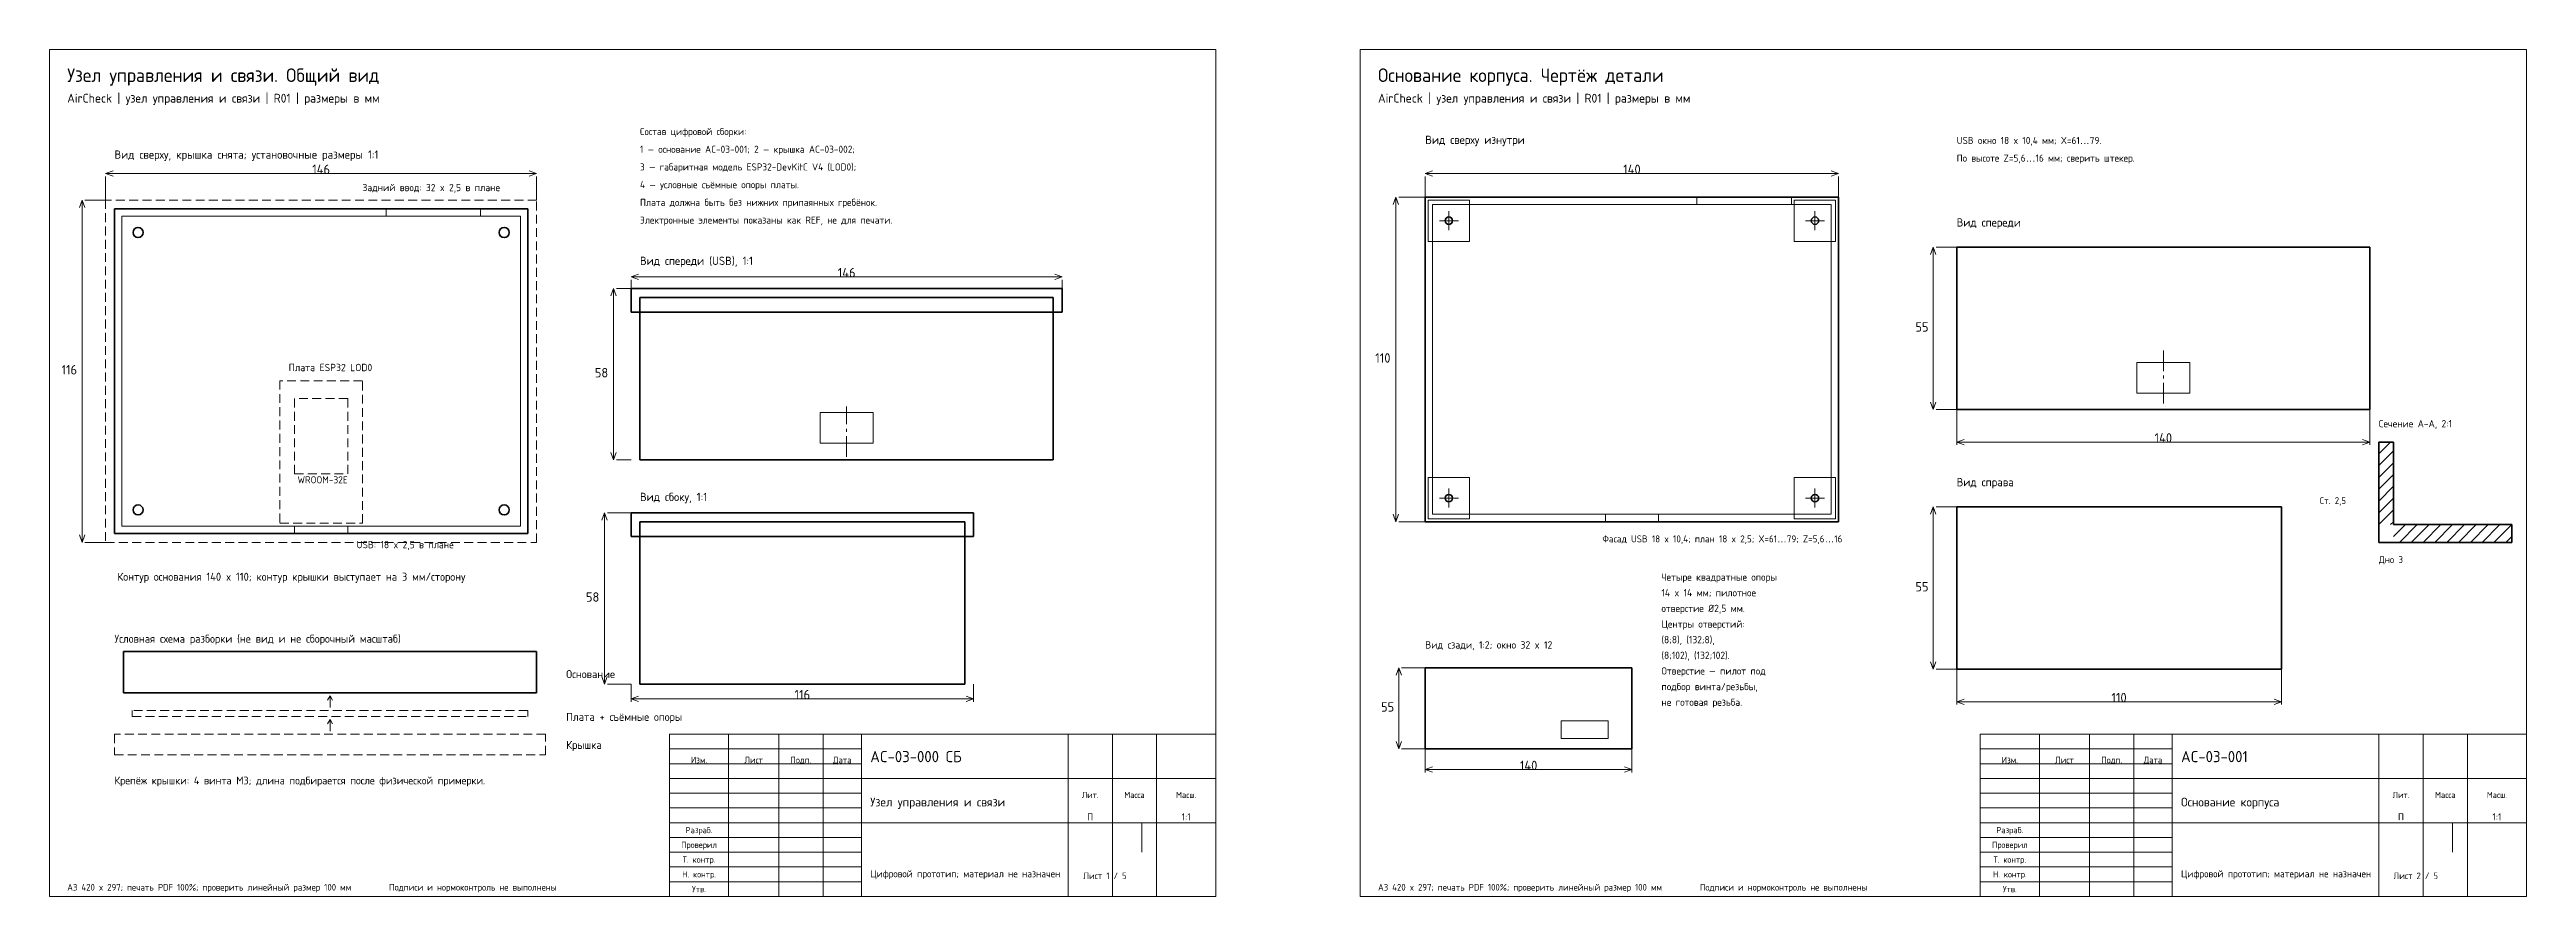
# Model space of a CAD drawing. Header units: millimetres. Extents: x 20 to 2191, y 5 to 292.
# Drawn here: x 20 to 859, y 5 to 292 of the extents above; entities that cross this region are included whole.
import ezdxf
from ezdxf.enums import TextEntityAlignment as Align

# ---------------------------------------------------------------- set-up
doc = ezdxf.new("R2010")
doc.units = ezdxf.units.MM
doc.linetypes.add('CENTER', pattern=[11, 7, -1.5, 1, -1.5])
doc.linetypes.add('DASHED', pattern=[4.5, 3, -1.5])
for name, color, linetype, lineweight in [('CENTER', 7, 'CENTER', 13), ('DIM', 7, 'CONTINUOUS', 13), ('DIMTEXT', 7, 'CONTINUOUS', 13), ('FRAME', 7, 'CONTINUOUS', 18), ('OUT', 7, 'CONTINUOUS', 35), ('REF', 8, 'DASHED', 18), ('TEXT', 7, 'CONTINUOUS', 13), ('THIN', 7, 'CONTINUOUS', 18), ('TITLE', 7, 'CONTINUOUS', 25)]:
    doc.layers.add(name, color=color, linetype=linetype, lineweight=lineweight)
doc.styles.add('AC03GOST', font='GOST_BU.ttf')

msp = doc.modelspace()

# ---------------------------------------------------------------- linework, layer by layer
at = {"layer": 'CENTER'}
for p, q in [((494, 230.8), (494, 237.2)), ((618, 230.8), (618, 237.2)), ((490.8, 234), (497.2, 234)), ((614.8, 234), (621.2, 234)), ((736, 172), (736, 190)), ((290, 154), (290, 171)), ((494, 136.8), (494, 143.2)), ((618, 136.8), (618, 143.2)), ((490.8, 140), (497.2, 140)), ((614.8, 140), (621.2, 140))]:
    msp.add_line(p, q, dxfattribs=at)
at = {"layer": 'DIM'}
for p, q in [((39, 250), (41.5, 250.9)), ((39, 250), (185, 250)), ((39, 250), (41.5, 249.1)), ((39, 241), (39, 249)), ((185, 250), (182.5, 250.9)), ((185, 250), (182.5, 249.1)), ((185, 241), (185, 249)), ((486, 250), (488.5, 250.9)), ((486, 250), (626, 250)), ((486, 250), (488.5, 249.1)), ((486, 242), (486, 249)), ((626, 250), (623.5, 250.9)), ((626, 250), (623.5, 249.1)), ((626, 242), (626, 249)), ((31, 241), (30.1, 238.5)), ((31, 125), (31, 241)), ((31, 241), (31.9, 238.5)), ((39, 241), (32, 241)), ((476, 242), (475.1, 239.5)), ((476, 132), (476, 242)), ((476, 242), (476.9, 239.5)), ((486, 242), (477, 242)), ((658, 225), (657.1, 222.5)), ((658, 170), (658, 225)), ((658, 225), (658.9, 222.5)), ((666, 225), (659, 225)), ((211, 211), (210.1, 208.5)), ((211, 153), (211, 211)), ((211, 211), (211.9, 208.5)), ((217, 211), (212, 211)), ((217, 215), (219.5, 215.9)), ((217, 215), (363, 215)), ((217, 215), (219.5, 214.1)), ((217, 211), (217, 214)), ((363, 215), (360.5, 215.9)), ((363, 215), (360.5, 214.1)), ((363, 211), (363, 214)), ((658, 170), (657.1, 172.5)), ((658, 170), (658.9, 172.5)), ((666, 170), (659, 170)), ((666, 170), (666, 158)), ((806, 170), (806, 158)), ((666, 159), (668.5, 159.9)), ((806, 159), (803.5, 159.9)), ((211, 153), (210.1, 155.5)), ((211, 153), (211.9, 155.5)), ((217, 153), (212, 153)), ((666, 159), (806, 159)), ((666, 159), (668.5, 158.1)), ((806, 159), (803.5, 158.1)), ((208, 135), (207.1, 132.5)), ((208, 77), (208, 135)), ((208, 135), (208.9, 132.5)), ((217, 135), (209, 135)), ((476, 132), (475.1, 134.5)), ((476, 132), (476.9, 134.5)), ((658, 137), (657.1, 134.5)), ((658, 82), (658, 137)), ((658, 137), (658.9, 134.5)), ((666, 137), (659, 137)), ((31, 125), (30.1, 127.5)), ((31, 125), (31.9, 127.5)), ((486, 132), (477, 132)), ((39, 125), (32, 125)), ((658, 82), (657.1, 84.5)), ((658, 82), (658.9, 84.5)), ((208, 77), (207.1, 79.5)), ((208, 77), (208.9, 79.5)), ((217, 77), (209, 77)), ((217, 77), (217, 71)), ((333, 77), (333, 71)), ((477, 82.5), (476.1, 80)), ((477, 55), (477, 82.5)), ((477, 82.5), (477.9, 80)), ((486, 82.5), (478, 82.5)), ((666, 82), (659, 82)), ((666, 82), (666, 70)), ((776, 82), (776, 70)), ((217, 72), (219.5, 72.9)), ((217, 72), (333, 72)), ((217, 72), (219.5, 71.1)), ((333, 72), (330.5, 72.9)), ((333, 72), (330.5, 71.1)), ((666, 71), (668.5, 71.9)), ((666, 71), (776, 71)), ((666, 71), (668.5, 70.1)), ((776, 71), (773.5, 71.9)), ((776, 71), (773.5, 70.1)), ((477, 55), (476.1, 57.5)), ((477, 55), (477.9, 57.5)), ((486, 55), (478, 55)), ((486, 55), (486, 47)), ((556, 55), (556, 47)), ((486, 48), (488.5, 48.9)), ((486, 48), (556, 48)), ((486, 48), (488.5, 47.1)), ((556, 48), (553.5, 48.9)), ((556, 48), (553.5, 47.1))]:
    msp.add_line(p, q, dxfattribs=at)
at = {"layer": 'FRAME'}
for p, q in [((415, 292), (20, 292)), ((20, 292), (20, 5)), ((415, 5), (415, 292)), ((859, 292), (464, 292)), ((464, 292), (464, 5)), ((859, 5), (859, 292)), ((415, 60), (230, 60)), ((230, 60), (230, 5)), ((250, 5), (250, 60)), ((267, 5), (267, 60)), ((282, 5), (282, 60)), ((295, 5), (295, 60)), ((365, 5), (365, 60)), ((380, 5), (380, 60)), ((395, 5), (395, 60)), ((415, 5), (415, 60)), ((859, 60), (674, 60)), ((674, 60), (674, 5)), ((694, 5), (694, 60)), ((711, 5), (711, 60)), ((726, 5), (726, 60)), ((739, 5), (739, 60)), ((809, 5), (809, 60)), ((824, 5), (824, 60)), ((839, 5), (839, 60)), ((859, 5), (859, 60)), ((230, 55), (295, 55)), ((674, 55), (739, 55)), ((230, 50), (295, 50)), ((230, 45), (295, 45)), ((295, 45), (415, 45)), ((365, 5), (365, 45)), ((380, 30), (380, 45)), ((395, 30), (395, 45)), ((674, 50), (739, 50)), ((674, 45), (739, 45)), ((739, 45), (859, 45)), ((809, 5), (809, 45)), ((824, 30), (824, 45)), ((839, 30), (839, 45)), ((230, 40), (295, 40)), ((230, 35), (295, 35)), ((674, 40), (739, 40)), ((674, 35), (739, 35)), ((230, 30), (295, 30)), ((295, 30), (415, 30)), ((390, 20), (390, 30)), ((674, 30), (739, 30)), ((739, 30), (859, 30)), ((834, 20), (834, 30)), ((230, 25), (295, 25)), ((230, 20), (295, 20)), ((674, 25), (739, 25)), ((674, 20), (739, 20)), ((230, 15), (295, 15)), ((230, 10), (295, 10)), ((674, 15), (739, 15)), ((674, 10), (739, 10)), ((20, 5), (415, 5)), ((230, 5), (415, 5)), ((464, 5), (859, 5)), ((674, 5), (859, 5))]:
    msp.add_line(p, q, dxfattribs=at)
at = {"layer": 'OUT'}
for p, q in [((182, 238), (42, 238)), ((42, 238), (42, 128)), ((182, 128), (182, 238)), ((626, 242), (486, 242)), ((486, 242), (486, 132)), ((626, 132), (626, 242)), ((806, 225), (666, 225)), ((666, 225), (666, 170)), ((806, 170), (806, 225)), ((363, 211), (217, 211)), ((217, 211), (217, 203)), ((363, 203), (363, 211)), ((217, 203), (363, 203)), ((360, 208), (220, 208)), ((220, 208), (220, 153)), ((360, 153), (360, 208)), ((666, 170), (806, 170)), ((220, 153), (360, 153)), ((814, 159), (809, 159)), ((809, 159), (809, 125)), ((814, 131), (814, 159)), ((333, 135), (217, 135)), ((217, 135), (217, 127)), ((333, 127), (333, 135)), ((776, 137), (666, 137)), ((666, 137), (666, 82)), ((776, 82), (776, 137)), ((42, 128), (182, 128)), ((217, 127), (333, 127)), ((330, 132), (220, 132)), ((220, 132), (220, 77)), ((330, 77), (330, 132)), ((486, 132), (626, 132)), ((854, 131), (814, 131)), ((854, 125), (854, 131)), ((809, 125), (854, 125)), ((185, 88), (45, 88)), ((45, 88), (45, 74)), ((185, 74), (185, 88)), ((220, 77), (330, 77)), ((556, 82.5), (486, 82.5)), ((486, 82.5), (486, 55)), ((556, 55), (556, 82.5)), ((666, 82), (776, 82)), ((45, 74), (185, 74)), ((486, 55), (556, 55))]:
    msp.add_line(p, q, dxfattribs=at)
for centre, radius in [((494, 234), 1.25), ((618, 234), 1.25), ((50, 230), 1.7), ((174, 230), 1.7), ((50, 136), 1.7), ((174, 136), 1.7), ((494, 140), 1.25), ((618, 140), 1.25)]:
    msp.add_circle(centre, radius, dxfattribs=at)
at = {"layer": 'REF'}
for p, q in [((185, 241), (39, 241)), ((39, 241), (39, 125)), ((185, 125), (185, 241)), ((125.97, 179.76), (98.03, 179.76)), ((98.03, 179.76), (98.03, 131.5)), ((125.97, 131.5), (125.97, 179.76)), ((121, 173.72), (103, 173.72)), ((103, 173.72), (103, 148.22)), ((121, 148.22), (121, 173.72)), ((103, 148.22), (121, 148.22)), ((98.03, 131.5), (125.97, 131.5)), ((39, 125), (185, 125)), ((182, 68), (48, 68)), ((48, 68), (48, 66)), ((182, 66), (182, 68)), ((188, 60), (42, 60)), ((42, 60), (42, 53)), ((48, 66), (182, 66)), ((188, 53), (188, 60)), ((42, 53), (188, 53))]:
    msp.add_line(p, q, dxfattribs=at)
at = {"layer": 'THIN'}
for p, q in [((179.5, 235.5), (44.5, 235.5)), ((44.5, 235.5), (44.5, 130.5)), ((166, 238), (134, 238)), ((134, 238), (134, 235.5)), ((134, 235.5), (166, 235.5)), ((166, 235.5), (166, 238)), ((179.5, 130.5), (179.5, 235.5)), ((501, 241), (487, 241)), ((487, 241), (487, 227)), ((623.5, 239.5), (488.5, 239.5)), ((488.5, 239.5), (488.5, 134.5)), ((501, 227), (501, 241)), ((610, 242), (578, 242)), ((578, 242), (578, 239.5)), ((578, 239.5), (610, 239.5)), ((610, 239.5), (610, 242)), ((625, 241), (611, 241)), ((611, 241), (611, 227)), ((623.5, 134.5), (623.5, 239.5)), ((625, 227), (625, 241)), ((487, 227), (501, 227)), ((611, 227), (625, 227)), ((745, 186), (727, 186)), ((727, 186), (727, 175.6)), ((745, 175.6), (745, 186)), ((299, 169), (281, 169)), ((281, 169), (281, 158.6)), ((299, 158.6), (299, 169)), ((727, 175.6), (745, 175.6)), ((281, 158.6), (299, 158.6)), ((809, 155), (813, 159)), ((809, 151), (814, 156)), ((809, 147), (814, 152)), ((501, 147), (487, 147)), ((487, 147), (487, 133)), ((501, 133), (501, 147)), ((625, 147), (611, 147)), ((611, 147), (611, 133)), ((625, 133), (625, 147)), ((809, 143), (814, 148)), ((809, 139), (814, 144)), ((488.5, 134.5), (623.5, 134.5)), ((565, 134.5), (547, 134.5)), ((547, 134.5), (547, 132)), ((565, 132), (565, 134.5)), ((809, 135), (814, 140)), ((809, 131), (814, 136)), ((44.5, 130.5), (179.5, 130.5)), ((121, 130.5), (103, 130.5)), ((103, 130.5), (103, 128)), ((103, 128), (121, 128)), ((121, 128), (121, 130.5)), ((487, 133), (501, 133)), ((547, 132), (565, 132)), ((611, 133), (625, 133)), ((814, 132), (813, 131)), ((814, 127), (818, 131)), ((816, 125), (822, 131)), ((820, 125), (826, 131)), ((824, 125), (830, 131)), ((828, 125), (834, 131)), ((832, 125), (838, 131)), ((836, 125), (842, 131)), ((840, 125), (846, 131)), ((844, 125), (850, 131)), ((854, 131), (848, 125)), ((854, 127), (852, 125)), ((115, 73), (114.17, 71.5)), ((115, 69), (115, 73)), ((115, 73), (115.83, 71.5)), ((115, 65), (114.17, 63.5)), ((115, 61), (115, 65)), ((115, 65), (115.83, 63.5)), ((548, 64.5), (532, 64.5)), ((532, 64.5), (532, 58.5)), ((548, 58.5), (548, 64.5)), ((532, 58.5), (548, 58.5))]:
    msp.add_line(p, q, dxfattribs=at)

# ---------------------------------------------------------------- texts
at = {"layer": 'DIMTEXT', "style": 'AC03GOST'}
for s, p in [('146', (112, 251.4)), ('140', (556, 251.4)), ('146', (290, 216.4)), ('140', (736, 160.4)), ('116', (275, 73.4)), ('110', (721, 72.4)), ('140', (521, 49.4))]:
    msp.add_text(s, height=3.2, dxfattribs=at).set_placement(p, align=Align.MIDDLE_CENTER)
for s, p in [('55', (652.02, 196.38)), ('116', (24.06, 181.88)), ('110', (469.06, 185.88)), ('58', (204.7, 180.88)), ('55', (652.02, 108.38)), ('58', (201.7, 104.88)), ('55', (471.02, 67.63))]:
    msp.add_text(s, height=3.2, dxfattribs=at).set_placement(p)
at = {"layer": 'TEXT', "style": 'AC03GOST'}
for s, height, p in [('AirCheck | узел управления и связи | R01 | размеры в мм', 3, (26, 274)), ('AirCheck | узел управления и связи | R01 | размеры в мм', 3, (470, 274)), ('Состав цифровой сборки:', 2.4, (220, 263)), ('Вид сверху изнутри', 2.8, (486, 260)), ('USB окно 18 x 10,4 мм; X=61…79.', 2.4, (666, 260)), ('Вид сверху, крышка снята; установочные размеры 1:1', 2.8, (42, 255)), ('1 — основание AC-03-001; 2 — крышка AC-03-002;', 2.4, (220, 257)), ('3 — габаритная модель ESP32-DevKitC V4 (LOD0);', 2.4, (220, 251)), ('По высоте Z=5,6…16 мм; сверить штекер.', 2.4, (666, 254)), ('Задний ввод: 32 x 2,5 в плане', 2.45, (126, 244)), ('4 — условные съёмные опоры платы.', 2.4, (220, 245)), ('Электронные элементы показаны как REF, не для печати.', 2.4, (220, 233)), ('Плата должна быть без нижних припаянных гребёнок.', 2.4, (220, 239)), ('Вид спереди', 2.8, (666, 232)), ('Вид спереди (USB), 1:1', 2.8, (220, 219)), ('Плата ESP32 LOD0', 2.5, (101, 183)), ('Сечение A-A, 2:1', 2.45, (809, 164)), ('WROOM-32E', 2.4, (104, 145)), ('Вид справа', 2.8, (666, 144)), ('Вид сбоку, 1:1', 2.8, (220, 139)), ('Ст. 2,5', 2.3, (789, 138)), ('Фасад USB 18 x 10,4; план 18 x 2,5; X=61…79; Z=5,6…16', 2.35, (546, 125)), ('USB: 18 x 2,5 в плане', 2.45, (124, 123)), ('Дно 3', 2.35, (809, 118)), ('Контур основания 140 x 110; контур крышки выступает на 3 мм/сторону', 2.7, (43, 112)), ('14 x 14 мм; пилотное', 2.45, (566, 106.7)), ('Четыре квадратные опоры', 2.45, (566, 112)), ('отверстие Ø2,5 мм.', 2.45, (566, 101.4)), ('Условная схема разборки (не вид и не сборочный масштаб)', 2.7, (42, 91)), ('(8;8), (132;8),', 2.45, (566, 90.8)), ('Центры отверстий:', 2.45, (566, 96.1)), ('Вид сзади, 1:2; окно 32 x 12', 2.5, (486, 89)), ('(8;102), (132;102).', 2.45, (566, 85.5)), ('Основание', 2.7, (195, 79)), ('Отверстие — пилот под', 2.45, (566, 80.2)), ('подбор винта/резьбы,', 2.45, (566, 74.9)), ('Плата + съёмные опоры', 2.7, (195, 64.5)), ('не готовая резьба.', 2.45, (566, 69.6)), ('Крышка', 2.7, (195, 55)), ('Крепёж крышки: 4 винта М3; длина подбирается после физической примерки.', 2.6, (42, 43)), ('Узел управления и связи', 3, (298, 35.5)), ('Основание корпуса', 3, (742, 35.5)), ('А3 420 x 297; печать PDF 100%; проверить линейный размер 100 мм', 2.25, (26, 7)), ('Подписи и нормоконтроль не выполнены', 2.25, (135, 7)), ('Цифровой прототип; материал не назначен', 2.4, (298, 11.5)), ('А3 420 x 297; печать PDF 100%; проверить линейный размер 100 мм', 2.25, (470, 7)), ('Подписи и нормоконтроль не выполнены', 2.25, (579, 7)), ('Цифровой прототип; материал не назначен', 2.4, (742, 11.5))]:
    msp.add_text(s, height=height, dxfattribs=at).set_placement(p)
for s, height, p in [('Изм.', 2.2, (240, 51.25)), ('Лист', 2.2, (258.5, 51.25)), ('Подп.', 2.2, (274.5, 51.25)), ('Дата', 2.2, (288.5, 51.25)), ('Изм.', 2.2, (684, 51.25)), ('Лист', 2.2, (702.5, 51.25)), ('Подп.', 2.2, (718.5, 51.25)), ('Дата', 2.2, (732.5, 51.25)), ('Лит.', 2.1, (372.5, 39.4)), ('Масса', 2.1, (387.5, 39.4)), ('Масш.', 2.1, (405, 39.4)), ('Лит.', 2.1, (816.5, 39.4)), ('Масса', 2.1, (831.5, 39.4)), ('Масш.', 2.1, (849, 39.4)), ('Разраб.', 2.1, (240, 27.5)), ('П', 2.4, (372.5, 32)), ('1:1', 2.4, (405, 32)), ('Разраб.', 2.1, (684, 27.5)), ('П', 2.4, (816.5, 32)), ('1:1', 2.4, (849, 32)), ('Проверил', 2.1, (240, 22.5)), ('Т. контр.', 2.1, (240, 17.5)), ('Проверил', 2.1, (684, 22.5)), ('Т. контр.', 2.1, (684, 17.5)), ('Н. контр.', 2.1, (240, 12.5)), ('Утв.', 2.1, (240, 7.5)), ('Лист 1 / 5', 2.25, (377.5, 12)), ('Н. контр.', 2.1, (684, 12.5)), ('Утв.', 2.1, (684, 7.5)), ('Лист 2 / 5', 2.25, (821.5, 12))]:
    msp.add_text(s, height=height, dxfattribs=at).set_placement(p, align=Align.MIDDLE_CENTER)
at = {"layer": 'TITLE', "style": 'AC03GOST'}
for s, height, p in [('Узел управления и связи. Общий вид', 4.6, (26, 281)), ('Основание корпуса. Чертёж детали', 4.6, (470, 281)), ('AC-03-000 СБ', 3.8, (298, 50.5)), ('AC-03-001', 3.8, (742, 50.5))]:
    msp.add_text(s, height=height, dxfattribs=at).set_placement(p)

doc.saveas('drawing.dxf')
